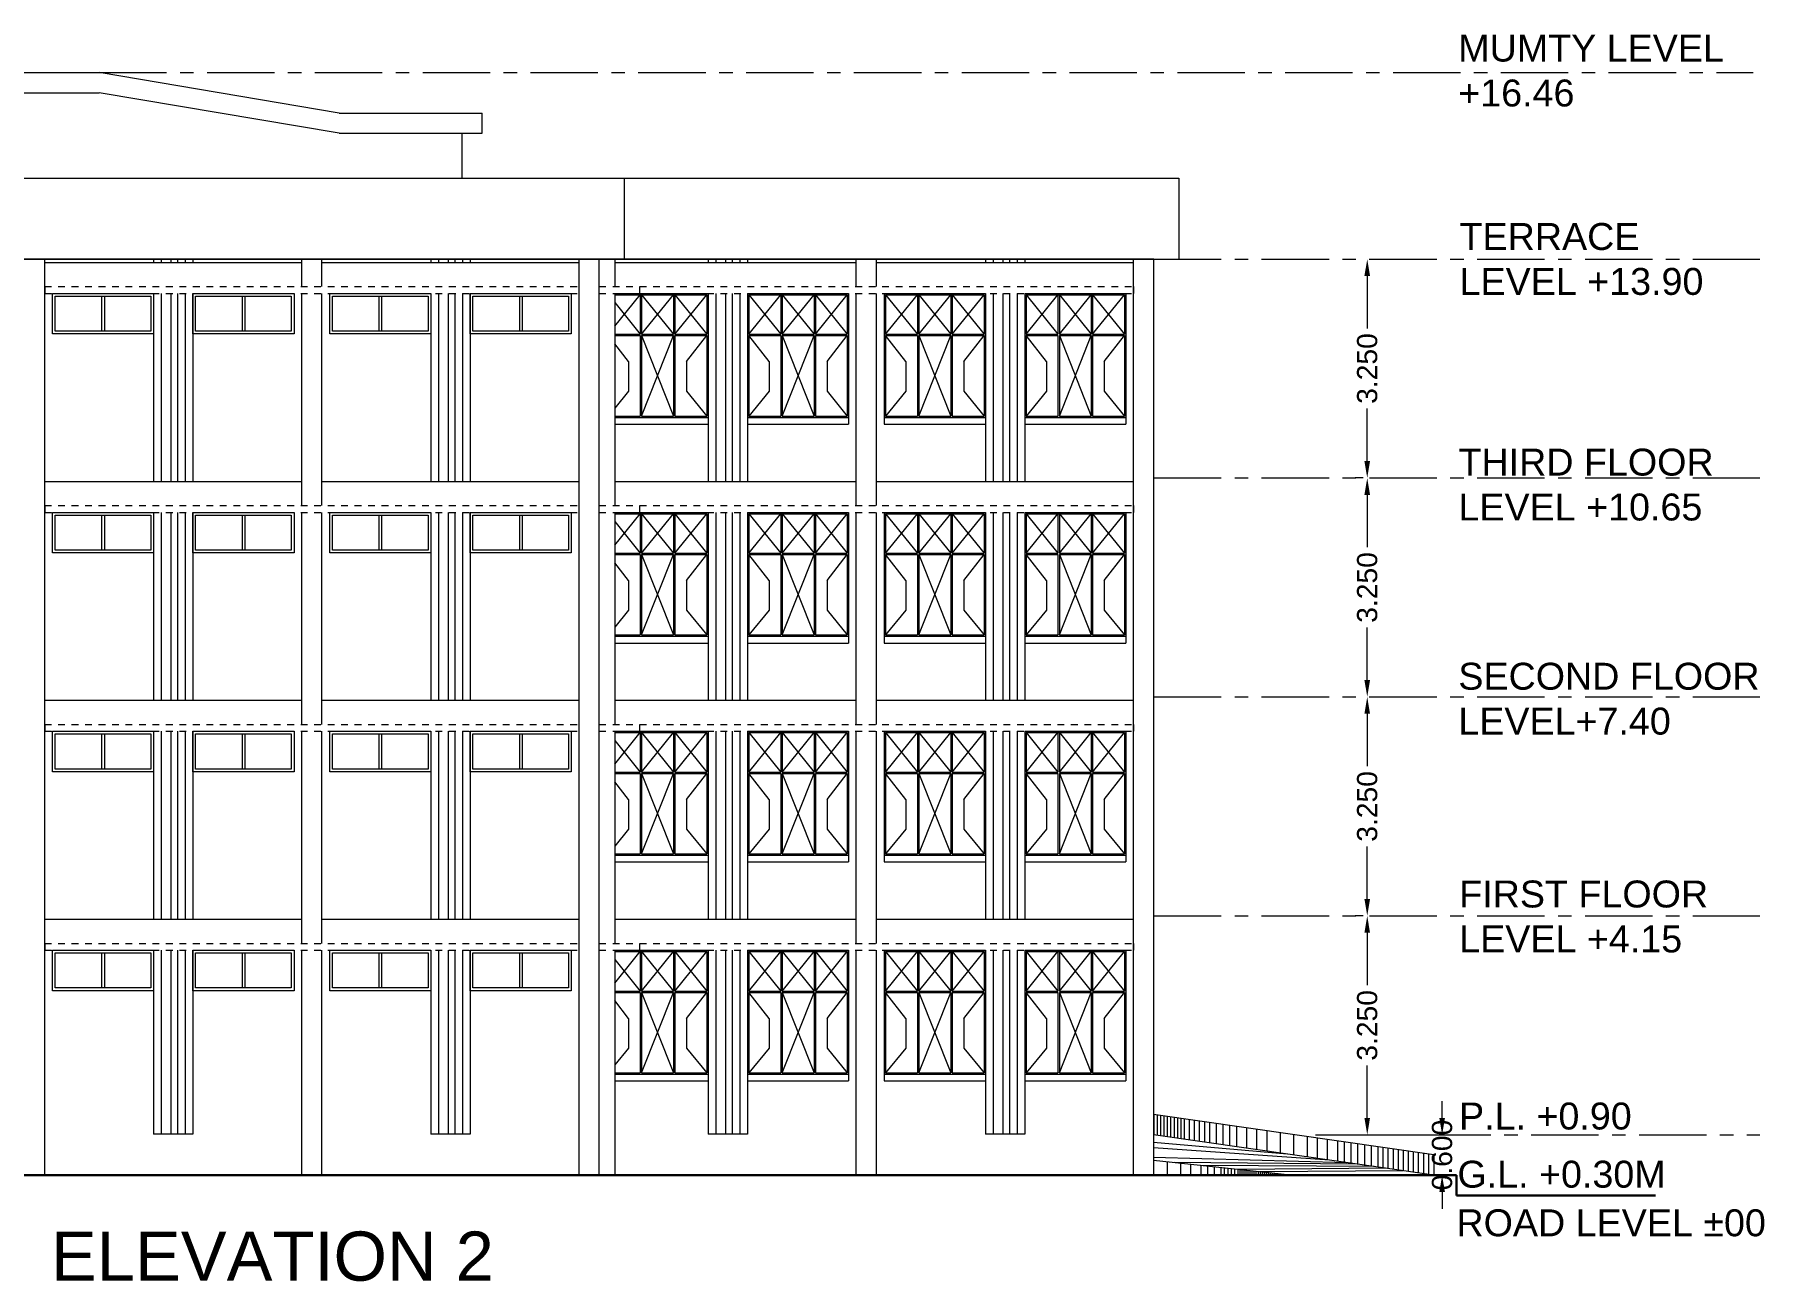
# Model space of a CAD drawing. Header units: millimetres. Extents: x 1898 to 3725, y 783 to 1532.
# Drawn here: x 2426.94 to 2452.61, y 965.83 to 984.34 of the extents above; entities that cross this region are included whole.
import ezdxf

# ---------------------------------------------------------------- set-up
doc = ezdxf.new("R2010")
doc.units = ezdxf.units.MM
for name, pattern in [('CENTER', [2, 1.25, -0.25, 0.25, -0.25]), ('DASHED', [0.75, 0.5, -0.25]), ('DASHED2', [0.375, 0.25, -0.125])]:
    doc.linetypes.add(name, pattern=pattern)
doc.layers.get('Defpoints').update_dxf_attribs({"lineweight": 15})
for name, color, linetype, lineweight in [('CLL LEV.', 15, 'Continuous', 18), ('DIM', 6, 'Continuous', 18), ('Dotted', 23, 'DASHED', 15), ('ELEV.1', 7, 'Continuous', 20), ('ELEV.2', 250, 'Continuous', 20), ('ELEV.3', 252, 'Continuous', 20), ('ELEV.4', 251, 'Continuous', 18), ('ELEV.6', 250, 'Continuous', 13), ('Fixture', 44, 'Continuous', 13), ('GRID', 134, 'CENTER', 18), ('PROJ.', 30, 'DASHED2', 15), ('TEXT', 7, 'Continuous', 15), ('Ventilator', 4, 'DASHED', 18), ('Wall', 7, 'Continuous', 30), ('Window', 150, 'Continuous', 15)]:
    doc.layers.add(name, color=color, linetype=linetype, lineweight=lineweight)
doc.styles.get("Standard").update_dxf_attribs({"font": 'arial.ttf', "height": 0.2})
doc.styles.add('Tabrej', font='arial.ttf')
doc.dimstyles.new('DIMEN', dxfattribs={"dimtxt": 0.3, "dimasz": 0.25, "dimexe": 0.18, "dimexo": 0.0625, "dimgap": 0.09, "dimtad": 0, "dimdec": 3, "dimzin": 0, "dimdsep": 46, "dimtxsty": 'Tabrej', "dimcen": 0, "dimclrd": 256, "dimclre": 256, "dimclrt": 7, "dimadec": 0, "dimazin": 0, "dimtfac": 1, "dimtdec": 3, "dimtofl": 0, "dimtmove": 0, "dimatfit": 1, "dimfxl": 0, "dimtolj": 1, "dimtzin": 0, "dimlwd": -1, "dimlwe": -1, "dimarcsym": 0})

# ---------------------------------------------------------------- blocks, each defined once
blk = doc.blocks.new('WIN')
at = {"layer": 'CLL LEV.'}
for p, q in [((0, 0), (0, -0.1)), ((1.5, 0), (1.5, -0.1)), ((0, -0.1), (1.5, -0.1))]:
    blk.add_line(p, q, dxfattribs=at)
at = {"layer": 'Dotted', "ltscale": 130}
for p, q in [((0.02, 1.82), (0.493, 1.235)), ((0.02, 1.235), (0.493, 1.82)), ((0.513, 1.82), (0.987, 1.235)), ((0.513, 1.235), (0.987, 1.82)), ((1.007, 1.82), (1.48, 1.235)), ((1.007, 1.235), (1.48, 1.82)), ((0.32, 0.827), (0.02, 1.215)), ((0.513, 1.215), (0.987, 0.02)), ((0.513, 0.02), (0.987, 1.215)), ((1.18, 0.827), (1.48, 1.215)), ((0.32, 0.827), (0.32, 0.389)), ((1.18, 0.827), (1.18, 0.389)), ((0.32, 0.389), (0.02, 0.02)), ((1.18, 0.389), (1.48, 0.02))]:
    blk.add_line(p, q, dxfattribs=at)
at = {"layer": 'Window'}
for p, q in [((0, 1.84), (0, 0)), ((0, 1.84), (1.5, 1.84)), ((0.02, 1.82), (0.02, 1.235)), ((0.02, 1.82), (1.48, 1.82)), ((0.493, 1.82), (0.493, 1.235)), ((0.513, 1.82), (0.513, 1.235)), ((0.987, 1.82), (0.987, 1.235)), ((1.007, 1.82), (1.007, 1.235)), ((1.48, 1.82), (1.48, 1.235)), ((1.5, 1.84), (1.5, 0)), ((0.02, 1.235), (0.493, 1.235)), ((0.02, 1.215), (0.493, 1.215)), ((0.02, 1.215), (0.02, 0.02)), ((0.493, 1.215), (0.493, 0.02)), ((0.513, 1.235), (0.987, 1.235)), ((0.513, 1.215), (0.987, 1.215)), ((0.513, 1.215), (0.513, 0.02)), ((0.987, 1.215), (0.987, 0.02)), ((1.007, 1.235), (1.48, 1.235)), ((1.007, 1.215), (1.48, 1.215)), ((1.007, 1.215), (1.007, 0.02)), ((1.48, 1.215), (1.48, 0.02)), ((0, 0), (1.5, 0)), ((0.02, 0.02), (0.493, 0.02)), ((0.513, 0.02), (0.987, 0.02)), ((1.007, 0.02), (1.48, 0.02))]:
    blk.add_line(p, q, dxfattribs=at)
blk = doc.blocks.new('WIN2')
at = {"layer": 'CLL LEV.'}
for p in [(0, 0), (1.385, 0.1)]:
    blk.add_line(p, (1.385, 0), dxfattribs=at)
at = {"layer": 'Dotted', "ltscale": 130}
for p, q in [((0, 1.452), (0.378, 1.92)), ((0, 1.803), (0.378, 1.335)), ((0.398, 1.92), (0.872, 1.335)), ((0.398, 1.335), (0.872, 1.92)), ((0.892, 1.92), (1.365, 1.335)), ((0.892, 1.335), (1.365, 1.92)), ((0.398, 1.315), (0.872, 0.12)), ((0.398, 0.12), (0.872, 1.315)), ((1.065, 0.927), (1.365, 1.315)), ((0.205, 0.927), (0, 1.192)), ((0.205, 0.927), (0.205, 0.489)), ((1.065, 0.927), (1.065, 0.489)), ((0.205, 0.489), (0, 0.237)), ((1.065, 0.489), (1.365, 0.12))]:
    blk.add_line(p, q, dxfattribs=at)
at = {"layer": 'Window'}
for p, q in [((0, 1.94), (1.385, 1.94)), ((0, 1.92), (1.365, 1.92)), ((0.378, 1.92), (0.378, 1.335)), ((0.398, 1.92), (0.398, 1.335)), ((0.872, 1.92), (0.872, 1.335)), ((0.892, 1.92), (0.892, 1.335)), ((1.365, 1.92), (1.365, 1.335)), ((1.385, 1.94), (1.385, 0.1)), ((0, 1.335), (0.378, 1.335)), ((0, 1.315), (0.378, 1.315)), ((0.378, 1.315), (0.378, 0.12)), ((0.398, 1.335), (0.872, 1.335)), ((0.398, 1.315), (0.872, 1.315)), ((0.398, 1.315), (0.398, 0.12)), ((0.872, 1.315), (0.872, 0.12)), ((0.892, 1.335), (1.365, 1.335)), ((0.892, 1.315), (1.365, 1.315)), ((0.892, 1.315), (0.892, 0.12)), ((1.365, 1.315), (1.365, 0.12)), ((0, 0.12), (0.378, 0.12)), ((0, 0.1), (1.385, 0.1)), ((0.398, 0.12), (0.872, 0.12)), ((0.892, 0.12), (1.365, 0.12))]:
    blk.add_line(p, q, dxfattribs=at)
blk = doc.blocks.new('DRTY')
at = {"layer": 'ELEV.1', "color": 251, "ltscale": 0.05}
for p, q in [((-0.115, 3.7), (-0.115, 3.65)), ((0, 3.7), (0, 3.65)), ((0.355, 3.7), (0.355, 3.65)), ((0.47, 3.7), (0.47, 3.65)), ((-0.115, 3.19), (-0.115, 0.4)), ((0, 3.19), (0, 0.4)), ((0.355, 3.19), (0.355, 0.4)), ((0.47, 3.19), (0.47, 0.4)), ((-0.115, -0.06), (-0.115, -2.85)), ((0, -0.06), (0, -2.85)), ((0.355, -0.06), (0.355, -2.85)), ((0.47, -0.06), (0.47, -2.85)), ((-0.115, -3.31), (-0.115, -6.1)), ((0, -3.31), (0, -6.1)), ((0.355, -3.31), (0.355, -6.1)), ((0.47, -3.31), (0.47, -6.1)), ((-0.115, -6.56), (-0.115, -9.29)), ((0, -6.56), (0, -9.29)), ((0.355, -6.56), (0.355, -9.29)), ((0.47, -6.56), (0.47, -9.29)), ((-0.115, -9.29), (-0.115, -9.29)), ((-0.115, -9.29), (0.47, -9.29))]:
    blk.add_line(p, q, dxfattribs=at)
at = {"layer": 'Fixture', "ltscale": 0.05}
for p, q in [((0.113, 3.7), (0.113, 3.65)), ((0.213, 3.7), (0.213, 3.65)), ((0.113, 3.19), (0.113, 0.4)), ((0.213, 3.19), (0.213, 0.4)), ((0.113, -0.06), (0.113, -2.85)), ((0.213, -0.06), (0.213, -2.85)), ((0.113, -3.31), (0.113, -6.1)), ((0.213, -3.31), (0.213, -6.1)), ((0.113, -6.56), (0.113, -9.29)), ((0.213, -6.56), (0.213, -9.29)), ((0.113, -9.29), (0.213, -9.29))]:
    blk.add_line(p, q, dxfattribs=at)
blk = doc.blocks.new('*D98')
at = {"layer": 'Defpoints', "color": 0, "lineweight": 15, "transparency": 16777216}
for p in [(2446.591, 968.008), (2447.824, 968.008), (2446.591, 967.408)]:
    blk.add_point(p, dxfattribs=at)
at = {"layer": 'DIM', "transparency": 16777216}
for p, q in [((2447.824, 968.258), (2447.824, 968.508)), ((2446.653, 968.008), (2448.004, 968.008)), ((2446.653, 967.408), (2448.004, 967.408)), ((2447.824, 967.158), (2447.824, 966.908))]:
    blk.add_line(p, q, dxfattribs=at)
at = {"layer": 'DIM', "lineweight": 15, "transparency": 16777216}
for points in [[(2447.783, 968.258), (2447.866, 968.258), (2447.824, 968.008)], [(2447.783, 967.158), (2447.866, 967.158), (2447.824, 967.408)]]:
    blk.add_solid(points, dxfattribs=at)
at = {"layer": 'DIM', "color": 7, "transparency": 16777216, "insert": (2447.824, 967.708), "char_height": 0.3, "attachment_point": 5, "rotation": 90, "style": 'Tabrej'}
blk.add_mtext('\\A1;0.600', dxfattribs=at)
blk = doc.blocks.new('*D99')
at = {"layer": 'Defpoints', "color": 0, "lineweight": 15, "transparency": 16777216}
for p in [(2446.713, 971.258), (2446.713, 971.258), (2446.591, 968.008)]:
    blk.add_point(p, dxfattribs=at)
at = {"layer": 'DIM', "transparency": 16777216}
for p, q in [((2446.65, 971.258), (2446.533, 971.258)), ((2446.713, 971.008), (2446.713, 970.229)), ((2446.713, 968.258), (2446.713, 969.038)), ((2446.653, 968.008), (2446.893, 968.008))]:
    blk.add_line(p, q, dxfattribs=at)
at = {"layer": 'DIM', "lineweight": 15, "transparency": 16777216}
for points in [[(2446.671, 971.008), (2446.754, 971.008), (2446.713, 971.258)], [(2446.671, 968.258), (2446.754, 968.258), (2446.713, 968.008)]]:
    blk.add_solid(points, dxfattribs=at)
at = {"layer": 'DIM', "color": 7, "transparency": 16777216, "insert": (2446.713, 969.633), "char_height": 0.3, "attachment_point": 5, "rotation": 90, "style": 'Tabrej'}
blk.add_mtext('\\A1;3.250', dxfattribs=at)
blk = doc.blocks.new('*D100')
at = {"layer": 'Defpoints', "color": 0, "lineweight": 15, "transparency": 16777216}
for p in [(2446.678, 974.508), (2446.713, 974.508), (2446.713, 971.258)]:
    blk.add_point(p, dxfattribs=at)
at = {"layer": 'DIM', "transparency": 16777216}
for p, q in [((2446.741, 974.508), (2446.893, 974.508)), ((2446.713, 974.258), (2446.713, 973.479)), ((2446.713, 971.508), (2446.713, 972.288)), ((2446.65, 971.258), (2446.533, 971.258))]:
    blk.add_line(p, q, dxfattribs=at)
at = {"layer": 'DIM', "lineweight": 15, "transparency": 16777216}
for points in [[(2446.671, 974.258), (2446.754, 974.258), (2446.713, 974.508)], [(2446.671, 971.508), (2446.754, 971.508), (2446.713, 971.258)]]:
    blk.add_solid(points, dxfattribs=at)
at = {"layer": 'DIM', "color": 7, "transparency": 16777216, "insert": (2446.713, 972.883), "char_height": 0.3, "attachment_point": 5, "rotation": 90, "style": 'Tabrej'}
blk.add_mtext('\\A1;3.250', dxfattribs=at)
blk = doc.blocks.new('*D101')
at = {"layer": 'Defpoints', "color": 0, "lineweight": 15, "transparency": 16777216}
for p in [(2446.713, 977.758), (2446.713, 977.758), (2446.678, 974.508)]:
    blk.add_point(p, dxfattribs=at)
at = {"layer": 'DIM', "transparency": 16777216}
for p, q in [((2446.65, 977.758), (2446.533, 977.758)), ((2446.713, 977.508), (2446.713, 976.729)), ((2446.713, 974.758), (2446.713, 975.538)), ((2446.741, 974.508), (2446.893, 974.508))]:
    blk.add_line(p, q, dxfattribs=at)
at = {"layer": 'DIM', "lineweight": 15, "transparency": 16777216}
for points in [[(2446.671, 977.508), (2446.754, 977.508), (2446.713, 977.758)], [(2446.671, 974.758), (2446.754, 974.758), (2446.713, 974.508)]]:
    blk.add_solid(points, dxfattribs=at)
at = {"layer": 'DIM', "color": 7, "transparency": 16777216, "insert": (2446.713, 976.133), "char_height": 0.3, "attachment_point": 5, "rotation": 90, "style": 'Tabrej'}
blk.add_mtext('\\A1;3.250', dxfattribs=at)
blk = doc.blocks.new('*D102')
at = {"layer": 'Defpoints', "color": 0, "lineweight": 15, "transparency": 16777216}
for p in [(2446.678, 981.008), (2446.713, 981.008), (2446.713, 977.758)]:
    blk.add_point(p, dxfattribs=at)
at = {"layer": 'DIM', "transparency": 16777216}
for p, q in [((2446.741, 981.008), (2446.893, 981.008)), ((2446.713, 980.758), (2446.713, 979.979)), ((2446.713, 978.008), (2446.713, 978.788)), ((2446.65, 977.758), (2446.533, 977.758))]:
    blk.add_line(p, q, dxfattribs=at)
at = {"layer": 'DIM', "lineweight": 15, "transparency": 16777216}
for points in [[(2446.671, 980.758), (2446.754, 980.758), (2446.713, 981.008)], [(2446.671, 978.008), (2446.754, 978.008), (2446.713, 977.758)]]:
    blk.add_solid(points, dxfattribs=at)
at = {"layer": 'DIM', "color": 7, "transparency": 16777216, "insert": (2446.713, 979.383), "char_height": 0.3, "attachment_point": 5, "rotation": 90, "style": 'Tabrej'}
blk.add_mtext('\\A1;3.250', dxfattribs=at)

msp = doc.modelspace()

# ---------------------------------------------------------------- linework, layer by layer
at = {"layer": 'ELEV.1'}
for p, q in [((2426.4153, 982.2081), (2435.6853, 982.2081)), ((2435.6853, 982.2081), (2435.6853, 981.0081)), ((2426.4153, 981.0081), (2435.6853, 981.0081)), ((2427.0853, 967.4081), (2427.0853, 981.0081)), ((2427.0853, 980.9581), (2430.9003, 980.9581)), ((2430.9003, 980.5981), (2430.9003, 981.0081)), ((2431.2003, 980.5981), (2431.2003, 981.0081)), ((2431.2003, 980.9581), (2435.0153, 980.9581)), ((2435.0153, 967.4081), (2435.0153, 981.0081)), ((2435.3153, 967.4081), (2435.3153, 981.0081)), ((2430.9003, 977.3481), (2430.9003, 980.4981)), ((2431.2003, 977.3481), (2431.2003, 980.4981)), ((2427.0853, 977.7081), (2430.9003, 977.7081)), ((2431.2003, 977.7081), (2435.0153, 977.7081)), ((2430.9003, 974.0981), (2430.9003, 977.2481)), ((2431.2003, 974.0981), (2431.2003, 977.2481)), ((2427.0853, 974.4581), (2430.9003, 974.4581)), ((2431.2003, 974.4581), (2435.0153, 974.4581)), ((2430.9003, 970.8481), (2430.9003, 973.9981)), ((2431.2003, 970.8481), (2431.2003, 973.9981)), ((2427.0853, 971.2081), (2430.9003, 971.2081)), ((2431.2003, 971.2081), (2435.0153, 971.2081)), ((2430.9003, 967.4081), (2430.9003, 970.7481)), ((2431.2003, 967.4081), (2431.2003, 970.7481))]:
    msp.add_line(p, q, dxfattribs=at)
at = {"layer": 'ELEV.2'}
for p, q in [((2435.5453, 981.0081), (2435.5453, 980.5981)), ((2435.5453, 980.4981), (2435.5453, 977.3481)), ((2435.5453, 977.2481), (2435.5453, 974.0981)), ((2435.5453, 973.9981), (2435.5453, 970.8481)), ((2435.5453, 970.7481), (2435.5453, 967.4081))]:
    msp.add_line(p, q, dxfattribs=at)
at = {"layer": 'ELEV.3', "linetype": 'Continuous'}
for p, q in [((2443.6953, 968.2895), (2443.6953, 967.9864)), ((2443.5418, 967.6286), (2443.5418, 967.4086))]:
    msp.add_line(p, q, dxfattribs=at)
at = {"layer": 'ELEV.4', "linetype": 'Continuous'}
for p, q in [((2425.7752, 983.7751), (2427.8952, 983.7751)), ((2431.4552, 983.1751), (2427.8952, 983.7751)), ((2425.7752, 983.4751), (2427.8952, 983.4751)), ((2431.4552, 982.8751), (2427.8952, 983.4751)), ((2431.4552, 983.1751), (2433.5752, 983.1751)), ((2433.5752, 982.8751), (2433.5752, 983.1751)), ((2431.4552, 982.8751), (2433.5752, 982.8751)), ((2433.2752, 982.8683), (2433.2752, 982.2081)), ((2447.6987, 967.7117), (2443.5418, 968.3117)), ((2443.5453, 968.3112), (2443.5453, 968.0081)), ((2443.5953, 968.304), (2443.5953, 968.0009)), ((2443.6453, 968.2968), (2443.6453, 967.9936)), ((2443.7453, 968.2823), (2443.7453, 967.9792)), ((2443.7953, 968.2751), (2443.7953, 967.972)), ((2443.8453, 968.2679), (2443.8453, 967.9648)), ((2443.8953, 968.2607), (2443.8953, 967.9576)), ((2443.9453, 968.2535), (2443.9453, 967.9503)), ((2443.9953, 968.2462), (2443.9953, 967.9431)), ((2444.0703, 968.2354), (2444.0703, 967.9323)), ((2444.1453, 968.2246), (2444.1453, 967.9215)), ((2444.2203, 968.2138), (2444.2203, 967.9107)), ((2444.2953, 968.2029), (2444.2953, 967.8998)), ((2444.3703, 968.1921), (2444.3703, 967.889)), ((2444.4703, 968.1777), (2444.4703, 967.8746)), ((2444.5703, 968.1632), (2444.5703, 967.8601)), ((2444.6703, 968.1488), (2444.6703, 967.8457)), ((2444.7703, 968.1344), (2444.7703, 967.8313)), ((2444.9203, 968.1127), (2444.9203, 967.8096)), ((2445.0703, 968.0911), (2445.0703, 967.788)), ((2447.6987, 967.4086), (2443.5418, 968.0086)), ((2445.2203, 968.0694), (2445.2203, 967.7663)), ((2445.4203, 968.0406), (2445.4203, 967.7374)), ((2445.6203, 968.0117), (2445.6203, 967.7086)), ((2445.8203, 967.9828), (2445.8203, 967.6797)), ((2445.9703, 967.9612), (2445.9703, 967.6581)), ((2446.1203, 967.9395), (2446.1203, 967.6364)), ((2446.2703, 967.9179), (2446.2703, 967.6148)), ((2446.3703, 967.9034), (2446.3703, 967.6003)), ((2446.4703, 967.889), (2446.4703, 967.5859)), ((2446.5703, 967.8746), (2446.5703, 967.5715)), ((2446.6703, 967.8601), (2446.6703, 967.557)), ((2446.7703, 967.8457), (2446.7703, 967.5426)), ((2446.8703, 967.8313), (2446.8703, 967.5282)), ((2445.575, 967.4086), (2443.5418, 967.6286)), ((2443.7418, 967.6069), (2443.7418, 967.4086)), ((2443.9418, 967.5853), (2443.9418, 967.4086)), ((2444.0918, 967.5691), (2444.0918, 967.4086)), ((2446.9453, 967.8204), (2446.9453, 967.5173)), ((2447.0203, 967.8096), (2447.0203, 967.5065)), ((2447.0953, 967.7988), (2447.0953, 967.4957)), ((2447.1703, 967.788), (2447.1703, 967.4849)), ((2447.2453, 967.7771), (2447.2453, 967.474)), ((2447.3203, 967.7663), (2447.3203, 967.4632)), ((2447.3953, 967.7555), (2447.3953, 967.4524)), ((2447.4703, 967.7447), (2447.4703, 967.4416)), ((2447.5453, 967.7338), (2447.5453, 967.4307)), ((2447.6203, 967.723), (2447.6203, 967.4199)), ((2447.6987, 967.7117), (2447.6987, 967.4086)), ((2444.2418, 967.5528), (2444.2418, 967.4086)), ((2444.3418, 967.542), (2444.3418, 967.4086)), ((2444.4418, 967.5312), (2444.4418, 967.4086)), ((2444.5418, 967.5204), (2444.5418, 967.4086)), ((2444.5918, 967.515), (2444.5918, 967.4086)), ((2444.6418, 967.5096), (2444.6418, 967.4086)), ((2444.6918, 967.5041), (2444.6918, 967.4086)), ((2444.7418, 967.4987), (2444.7418, 967.4086)), ((2444.7918, 967.4933), (2444.7918, 967.4086)), ((2444.8218, 967.4901), (2444.8218, 967.4086)), ((2444.8518, 967.4868), (2444.8518, 967.4086)), ((2444.8818, 967.4836), (2444.8818, 967.4086)), ((2444.9118, 967.4803), (2444.9118, 967.4086)), ((2444.9418, 967.4771), (2444.9418, 967.4086)), ((2444.9718, 967.4738), (2444.9718, 967.4086)), ((2445.0018, 967.4706), (2445.0018, 967.4086)), ((2445.0318, 967.4674), (2445.0318, 967.4086)), ((2445.0618, 967.4641), (2445.0618, 967.4086)), ((2445.0918, 967.4609), (2445.0918, 967.4086)), ((2445.1218, 967.4576), (2445.1218, 967.4086)), ((2445.1518, 967.4544), (2445.1518, 967.4086)), ((2445.1818, 967.4511), (2445.1818, 967.4086)), ((2445.2118, 967.4479), (2445.2118, 967.4086)), ((2445.2418, 967.4446), (2445.2418, 967.4086)), ((2445.2718, 967.4414), (2445.2718, 967.4086)), ((2445.3018, 967.4381), (2445.3018, 967.4086)), ((2445.3318, 967.4349), (2445.3318, 967.4086)), ((2445.3618, 967.4316), (2445.3618, 967.4086)), ((2445.3918, 967.4284), (2445.3918, 967.4086)), ((2445.4218, 967.4252), (2445.4218, 967.4086))]:
    msp.add_line(p, q, dxfattribs=at)
at = {"layer": 'ELEV.4'}
for p, q in [((2435.6853, 982.2081), (2443.9153, 982.2081)), ((2443.9153, 982.2081), (2443.9153, 981.0081)), ((2443.5453, 981.0081), (2414.5353, 981.0081)), ((2435.5453, 980.9581), (2439.1303, 980.9581)), ((2435.6853, 981.0081), (2443.9153, 981.0081)), ((2439.1303, 980.5981), (2439.1303, 981.0081)), ((2439.4303, 980.5981), (2439.4303, 981.0081)), ((2439.4303, 980.9581), (2443.2453, 980.9581)), ((2443.2453, 967.4081), (2443.2453, 981.0081)), ((2443.5453, 967.4081), (2443.5453, 981.0081)), ((2439.1303, 977.3481), (2439.1303, 980.4981)), ((2439.4303, 977.3481), (2439.4303, 980.4981)), ((2435.5453, 977.7081), (2439.1303, 977.7081)), ((2439.4303, 977.7081), (2443.2453, 977.7081)), ((2439.1303, 974.0981), (2439.1303, 977.2481)), ((2439.4303, 974.0981), (2439.4303, 977.2481)), ((2435.5453, 974.4581), (2439.1303, 974.4581)), ((2439.4303, 974.4581), (2443.2453, 974.4581)), ((2439.1303, 970.8481), (2439.1303, 973.9981)), ((2439.4303, 970.8481), (2439.4303, 973.9981)), ((2435.5453, 971.2081), (2439.1303, 971.2081)), ((2439.4303, 971.2081), (2443.2453, 971.2081)), ((2439.1303, 967.4081), (2439.1303, 970.7481)), ((2439.4303, 967.4081), (2439.4303, 970.7481))]:
    msp.add_line(p, q, dxfattribs=at)
at = {"layer": 'ELEV.6', "linetype": 'Continuous'}
for p, q in [((2445.5263, 967.7221), (2443.5418, 967.8965)), ((2446.153, 967.6317), (2443.5418, 967.8145)), ((2446.4087, 967.5948), (2443.5418, 967.6728)), ((2446.561, 967.5728), (2443.8464, 967.5956)), ((2446.8171, 967.5358), (2444.2418, 967.5516)), ((2446.9882, 967.5111), (2444.7918, 967.4933)), ((2447.2453, 967.474), (2445.1218, 967.4576))]:
    msp.add_line(p, q, dxfattribs=at)
at = {"layer": 'GRID', "ltscale": 0.8}
for p, q in [((2427.8952, 983.7751), (2452.438, 983.7751)), ((2443.5453, 981.0081), (2452.5389, 981.0081)), ((2443.5453, 977.7581), (2452.5389, 977.7581)), ((2443.5453, 974.5081), (2452.5389, 974.5081)), ((2443.5453, 971.2581), (2452.5389, 971.2581)), ((2445.947, 968.0081), (2452.5389, 968.0081))]:
    msp.add_line(p, q, dxfattribs=at)
at = {"layer": 'PROJ.'}
for p, q in [((2427.0853, 980.5981), (2427.0853, 980.4981)), ((2435.0153, 980.4981), (2435.0153, 980.5981)), ((2435.9152, 980.4981), (2435.9152, 980.5981)), ((2443.2453, 980.5981), (2443.2453, 980.4981)), ((2427.0853, 977.3481), (2427.0853, 977.2481)), ((2435.0153, 977.2481), (2435.0153, 977.3481)), ((2435.9152, 977.2481), (2435.9152, 977.3481)), ((2443.2453, 977.3481), (2443.2453, 977.2481)), ((2427.0853, 974.0981), (2427.0853, 973.9981)), ((2435.0153, 973.9981), (2435.0153, 974.0981)), ((2435.9152, 973.9981), (2435.9152, 974.0981)), ((2443.2453, 974.0981), (2443.2453, 973.9981)), ((2427.0853, 970.8481), (2427.0853, 970.7481)), ((2435.0153, 970.7481), (2435.0153, 970.8481)), ((2435.9152, 970.7481), (2435.9152, 970.8481)), ((2443.2453, 970.8481), (2443.2453, 970.7481))]:
    msp.add_line(p, q, dxfattribs=at)
at = {"layer": 'PROJ.', "ltscale": 0.002}
for p, q in [((2427.0853, 980.5981), (2435.0153, 980.5981)), ((2427.0853, 980.4981), (2435.0153, 980.4981)), ((2435.3153, 980.5981), (2443.2453, 980.5981)), ((2435.3153, 980.4981), (2443.2453, 980.4981)), ((2427.0853, 977.3481), (2435.0153, 977.3481)), ((2435.3153, 977.3481), (2443.2453, 977.3481)), ((2427.0853, 977.2481), (2435.0153, 977.2481)), ((2435.3153, 977.2481), (2443.2453, 977.2481)), ((2427.0853, 974.0981), (2435.0153, 974.0981)), ((2427.0853, 973.9981), (2435.0153, 973.9981)), ((2435.3153, 974.0981), (2443.2453, 974.0981)), ((2435.3153, 973.9981), (2443.2453, 973.9981)), ((2427.0853, 970.8481), (2435.0153, 970.8481)), ((2427.0853, 970.7481), (2435.0153, 970.7481)), ((2435.3153, 970.8481), (2443.2453, 970.8481)), ((2435.3153, 970.7481), (2443.2453, 970.7481))]:
    msp.add_line(p, q, dxfattribs=at)
at = {"layer": 'Ventilator', "linetype": 'ByBlock'}
for p, q in [((2427.9303, 980.4581), (2427.9303, 979.9381)), ((2427.9703, 980.4581), (2427.9703, 979.9381)), ((2430.0153, 980.4581), (2430.0153, 979.9381)), ((2430.0553, 980.4581), (2430.0553, 979.9381)), ((2432.0453, 980.4581), (2432.0453, 979.9381)), ((2432.0853, 980.4581), (2432.0853, 979.9381)), ((2434.1303, 980.4581), (2434.1303, 979.9381)), ((2434.1703, 980.4581), (2434.1703, 979.9381)), ((2427.9303, 977.2081), (2427.9303, 976.6881)), ((2427.9703, 977.2081), (2427.9703, 976.6881)), ((2430.0153, 977.2081), (2430.0153, 976.6881)), ((2430.0553, 977.2081), (2430.0553, 976.6881)), ((2432.0453, 977.2081), (2432.0453, 976.6881)), ((2432.0853, 977.2081), (2432.0853, 976.6881)), ((2434.1303, 977.2081), (2434.1303, 976.6881)), ((2434.1703, 977.2081), (2434.1703, 976.6881)), ((2427.9303, 973.9581), (2427.9303, 973.4381)), ((2427.9703, 973.9581), (2427.9703, 973.4381)), ((2430.0153, 973.9581), (2430.0153, 973.4381)), ((2430.0553, 973.9581), (2430.0553, 973.4381)), ((2432.0453, 973.9581), (2432.0453, 973.4381)), ((2432.0853, 973.9581), (2432.0853, 973.4381)), ((2434.1303, 973.9581), (2434.1303, 973.4381)), ((2434.1703, 973.9581), (2434.1703, 973.4381)), ((2427.9303, 970.7081), (2427.9303, 970.1881)), ((2427.9703, 970.7081), (2427.9703, 970.1881)), ((2430.0153, 970.7081), (2430.0153, 970.1881)), ((2430.0553, 970.7081), (2430.0553, 970.1881)), ((2432.0453, 970.7081), (2432.0453, 970.1881)), ((2432.0853, 970.7081), (2432.0853, 970.1881)), ((2434.1303, 970.7081), (2434.1303, 970.1881)), ((2434.1703, 970.7081), (2434.1703, 970.1881))]:
    msp.add_line(p, q, dxfattribs=at)
for points in [[(2427.2003, 980.4981), (2428.7003, 980.4981), (2428.7003, 979.8981), (2427.2003, 979.8981)], [(2427.2403, 980.4581), (2428.6603, 980.4581), (2428.6603, 979.9381), (2427.2403, 979.9381)], [(2429.2853, 980.4981), (2430.7853, 980.4981), (2430.7853, 979.8981), (2429.2853, 979.8981)], [(2429.3253, 980.4581), (2430.7453, 980.4581), (2430.7453, 979.9381), (2429.3253, 979.9381)], [(2431.3153, 980.4981), (2432.8153, 980.4981), (2432.8153, 979.8981), (2431.3153, 979.8981)], [(2431.3553, 980.4581), (2432.7753, 980.4581), (2432.7753, 979.9381), (2431.3553, 979.9381)], [(2433.4003, 980.4981), (2434.9003, 980.4981), (2434.9003, 979.8981), (2433.4003, 979.8981)], [(2433.4403, 980.4581), (2434.8603, 980.4581), (2434.8603, 979.9381), (2433.4403, 979.9381)], [(2427.2003, 977.2481), (2428.7003, 977.2481), (2428.7003, 976.6481), (2427.2003, 976.6481)], [(2427.2403, 977.2081), (2428.6603, 977.2081), (2428.6603, 976.6881), (2427.2403, 976.6881)], [(2429.2853, 977.2481), (2430.7853, 977.2481), (2430.7853, 976.6481), (2429.2853, 976.6481)], [(2429.3253, 977.2081), (2430.7453, 977.2081), (2430.7453, 976.6881), (2429.3253, 976.6881)], [(2431.3153, 977.2481), (2432.8153, 977.2481), (2432.8153, 976.6481), (2431.3153, 976.6481)], [(2431.3553, 977.2081), (2432.7753, 977.2081), (2432.7753, 976.6881), (2431.3553, 976.6881)], [(2433.4003, 977.2481), (2434.9003, 977.2481), (2434.9003, 976.6481), (2433.4003, 976.6481)], [(2433.4403, 977.2081), (2434.8603, 977.2081), (2434.8603, 976.6881), (2433.4403, 976.6881)], [(2427.2003, 973.9981), (2428.7003, 973.9981), (2428.7003, 973.3981), (2427.2003, 973.3981)], [(2429.2853, 973.9981), (2430.7853, 973.9981), (2430.7853, 973.3981), (2429.2853, 973.3981)], [(2431.3153, 973.9981), (2432.8153, 973.9981), (2432.8153, 973.3981), (2431.3153, 973.3981)], [(2433.4003, 973.9981), (2434.9003, 973.9981), (2434.9003, 973.3981), (2433.4003, 973.3981)], [(2427.2403, 973.9581), (2428.6603, 973.9581), (2428.6603, 973.4381), (2427.2403, 973.4381)], [(2429.3253, 973.9581), (2430.7453, 973.9581), (2430.7453, 973.4381), (2429.3253, 973.4381)], [(2431.3553, 973.9581), (2432.7753, 973.9581), (2432.7753, 973.4381), (2431.3553, 973.4381)], [(2433.4403, 973.9581), (2434.8603, 973.9581), (2434.8603, 973.4381), (2433.4403, 973.4381)], [(2427.2003, 970.7481), (2428.7003, 970.7481), (2428.7003, 970.1481), (2427.2003, 970.1481)], [(2427.2403, 970.7081), (2428.6603, 970.7081), (2428.6603, 970.1881), (2427.2403, 970.1881)], [(2429.2853, 970.7481), (2430.7853, 970.7481), (2430.7853, 970.1481), (2429.2853, 970.1481)], [(2429.3253, 970.7081), (2430.7453, 970.7081), (2430.7453, 970.1881), (2429.3253, 970.1881)], [(2431.3153, 970.7481), (2432.8153, 970.7481), (2432.8153, 970.1481), (2431.3153, 970.1481)], [(2431.3553, 970.7081), (2432.7753, 970.7081), (2432.7753, 970.1881), (2431.3553, 970.1881)], [(2433.4003, 970.7481), (2434.9003, 970.7481), (2434.9003, 970.1481), (2433.4003, 970.1481)], [(2433.4403, 970.7081), (2434.8603, 970.7081), (2434.8603, 970.1881), (2433.4403, 970.1881)]]:
    msp.add_lwpolyline(points, close=True, dxfattribs=at)
at = {"layer": 'Wall'}
for p, q in [((2448.0397, 967.4081), (2404.1065, 967.4081)), ((2448.0397, 967.4081), (2448.0397, 967.1081)), ((2448.0397, 967.4081), (2448.0397, 967.1081)), ((2448.0397, 967.1081), (2450.993, 967.1081)), ((2448.0397, 967.1081), (2450.993, 967.1081))]:
    msp.add_line(p, q, dxfattribs=at)

# ---------------------------------------------------------------- block references
at = {"layer": 'ELEV.2', "xscale": -1}
for p in [(2429.1703, 977.3081), (2433.2853, 977.3081), (2437.4003, 977.3081), (2441.5153, 977.3081)]:
    msp.add_blockref('DRTY', p, dxfattribs=at)
at = {"layer": 'Window'}
for name, p in [('WIN2', (2435.5453, 978.5581)), ('WIN', (2437.5153, 978.6581)), ('WIN', (2439.5453, 978.6581)), ('WIN', (2441.6303, 978.6581)), ('WIN2', (2435.5453, 975.3081)), ('WIN', (2437.5153, 975.4081)), ('WIN', (2439.5453, 975.4081)), ('WIN', (2441.6303, 975.4081)), ('WIN2', (2435.5453, 972.0581)), ('WIN', (2437.5153, 972.1581)), ('WIN', (2439.5453, 972.1581)), ('WIN', (2441.6303, 972.1581)), ('WIN2', (2435.5453, 968.8081)), ('WIN', (2437.5153, 968.9081)), ('WIN', (2439.5453, 968.9081)), ('WIN', (2441.6303, 968.9081))]:
    msp.add_blockref(name, p, dxfattribs=at)

# ---------------------------------------------------------------- texts
at = {"layer": 'TEXT', "linetype": 'Continuous', "ltscale": 0.9, "char_height": 0.4, "attachment_point": 1, "style": 'Tabrej'}
for s, width, insert in [('MUMTY LEVEL\\P+16.46', 4.67609, (2448.0633, 984.3397)), ('TERRACE \\PLEVEL +13.90', 4.723925, (2448.0829, 981.5427)), ('THIRD FLOOR \\PLEVEL +10.65', 6.854464, (2448.0667, 978.1941)), ('SECOND FLOOR \\PLEVEL+7.40', 7.064746, (2448.0646, 975.0157)), ('FIRST FLOOR \\PLEVEL +4.15', 6.877211, (2448.078, 971.7831)), ('P.L. +0.90', 4.448638, (2448.0751, 968.4874)), ('G.L. +0.30M', 3.966251, (2448.0512, 967.624)), ('ROAD LEVEL %%P00', 4.597601, (2448.0365, 966.9025))]:
    msp.add_mtext_dynamic_manual_height_columns(s, width=width, gutter_width=24, heights=[0], dxfattribs=dict(at, insert=insert))
at = {"layer": 'TEXT', "insert": (2427.1778, 966.5729), "char_height": 0.73, "attachment_point": 1}
msp.add_mtext_dynamic_manual_height_columns('ELEVATION 2', width=6.659393, gutter_width=12.5, heights=[0], dxfattribs=at)

# ---------------------------------------------------------------- dimensions: what is measured, and where the dimension line sits
at = {"layer": 'DIM'}
for base, p1, p2, picture, middle in [((2446.7128, 981.0081), (2446.7128, 977.7581), (2446.6783, 981.0081), '*D102', (2446.7128, 979.3831)), ((2446.7128, 977.7581), (2446.6783, 974.5081), (2446.7128, 977.7581), '*D101', (2446.7128, 976.1331)), ((2446.7128, 974.5081), (2446.7128, 971.2581), (2446.6783, 974.5081), '*D100', (2446.7128, 972.8831)), ((2446.7128, 971.2581), (2446.5909, 968.0081), (2446.7128, 971.2581), '*D99', (2446.7128, 969.6331))]:
    dim = msp.add_linear_dim(base=base, p1=p1, p2=p2, angle=90, dimstyle='DIMEN', dxfattribs=at)
    dim.commit()
    dim.dimension.update_dxf_attribs({"geometry": picture, "text_midpoint": middle})
dim = msp.add_linear_dim(base=(2447.8244, 968.0081), p1=(2446.5909, 967.4081), p2=(2446.5909, 968.0081), angle=90, dimstyle='DIMEN', dxfattribs=at)
dim.commit()
dim.dimension.update_dxf_attribs({"geometry": '*D98', "text_midpoint": (2447.8244, 967.7081), "dimtype": 160})

doc.saveas('drawing.dxf')
